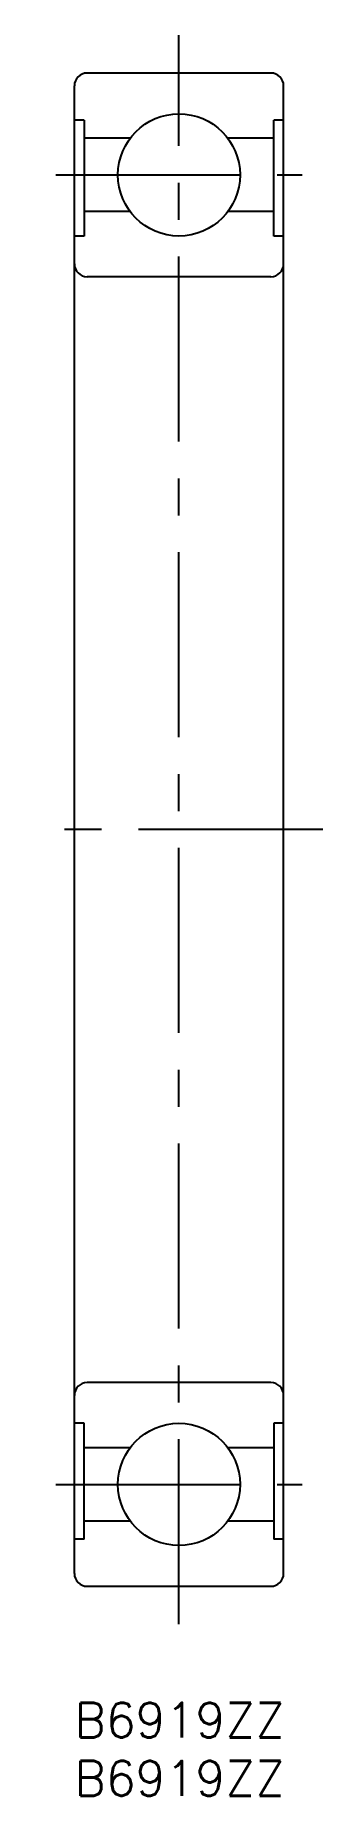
# Model space of a CAD drawing. Extents: x -3 to 21, y -8 to 143.
import ezdxf

# ---------------------------------------------------------------- set-up
doc = ezdxf.new("R2010")
doc.units = 0
doc.header["$LTSCALE"] = 0.5
doc.linetypes.add('CENTER', pattern=[50.8, 31.75, -6.35, 6.35, -6.35])
for name, color, linetype in [('MSM_CENTER', 1, 'CENTER'), ('MSM_CONTINUOUS', 7, 'CONTINUOUS'), ('MSM_PART_NUMBER', 7, 'CONTINUOUS')]:
    doc.layers.add(name, color=color, linetype=linetype)
doc.styles.get("Standard").update_dxf_attribs({"font": 'txt.shx', "height": 3, "bigfont": 'bigfont.shx'})

msp = doc.modelspace()

# ---------------------------------------------------------------- linework, layer by layer
at = {"layer": 'MSM_CENTER'}
for p, q in [((9, 6.75), (9, 143.25)), ((-1.6, 131.25), (19.6, 131.25)), ((21.38, 75), (-3.38, 75)), ((-1.6, 18.75), (19.6, 18.75))]:
    msp.add_line(p, q, dxfattribs=at)
at = {"layer": 'MSM_CONTINUOUS'}
for p, q in [((16.9, 140), (1.1, 140)), ((0, 11.1), (0, 138.9)), ((18, 11.1), (18, 138.9)), ((0.83, 135.96), (0, 135.96)), ((0.83, 135.96), (0.83, 126)), ((18, 135.96), (17.17, 135.96)), ((17.17, 126), (17.17, 135.96)), ((4.8, 134.4), (0.83, 134.4)), ((17.17, 134.4), (13.2, 134.4)), ((4.8, 128.1), (0.83, 128.1)), ((17.17, 128.1), (13.2, 128.1)), ((0.83, 126), (0, 126)), ((18, 126), (17.17, 126)), ((16.9, 122.5), (1.1, 122.5)), ((16.9, 27.5), (1.1, 27.5)), ((0.83, 24), (0, 24)), ((0.83, 14.04), (0.83, 24)), ((18, 24), (17.17, 24)), ((17.17, 24), (17.17, 14.04)), ((4.8, 21.9), (0.83, 21.9)), ((17.17, 21.9), (13.2, 21.9)), ((4.8, 15.6), (0.83, 15.6)), ((17.17, 15.6), (13.2, 15.6)), ((0.83, 14.04), (0, 14.04)), ((18, 14.04), (17.17, 14.04)), ((1.1, 10), (16.9, 10))]:
    msp.add_line(p, q, dxfattribs=at)
for centre in [(9, 131.25), (9, 18.75)]:
    msp.add_circle(centre, 5.25, dxfattribs=at)
for centre, start, end in [((1.1, 138.9), 90, 180), ((16.9, 138.9), 0, 90), ((1.1, 123.6), 180, 270), ((16.9, 123.6), 270, 0), ((1.1, 26.4), 90, 180), ((16.9, 26.4), 360, 90), ((1.1, 11.1), 180, 270), ((16.9, 11.1), 270, 0)]:
    msp.add_arc(centre, 1.1, start, end, dxfattribs=at)

# ---------------------------------------------------------------- texts
at = {"layer": 'MSM_PART_NUMBER'}
for p in [(0, -3), (0, -8)]:
    msp.add_text('B6919ZZ', height=3, dxfattribs=at).set_placement(p)

doc.saveas('drawing.dxf')
